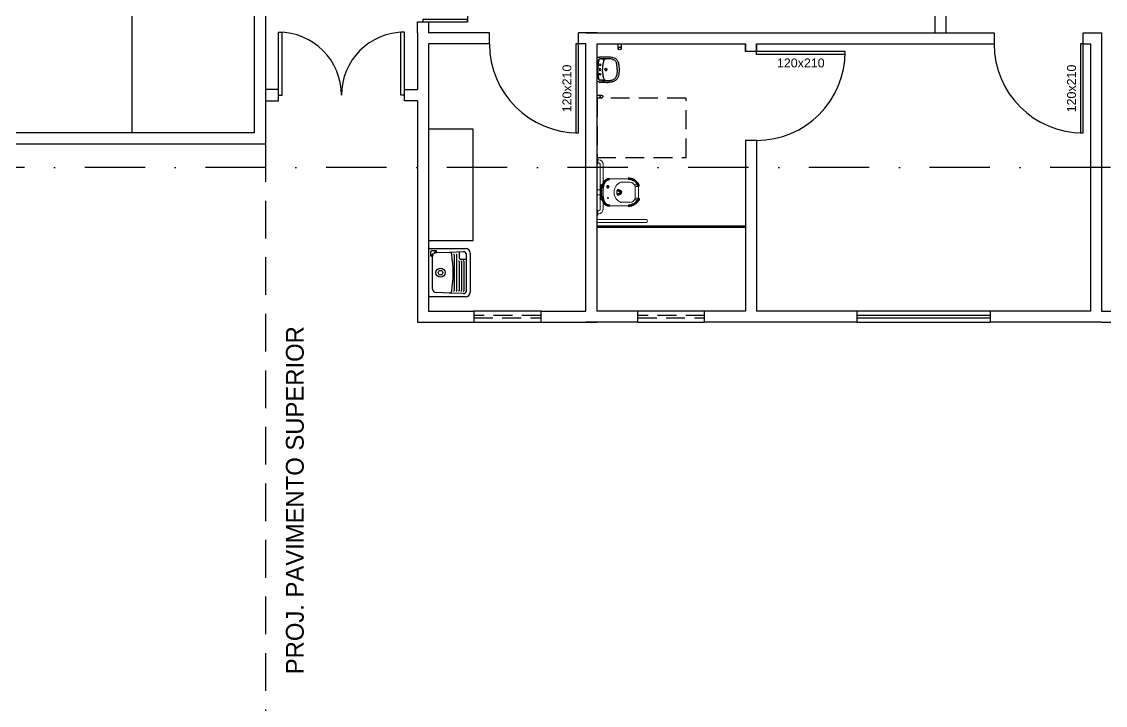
# Model space of a CAD drawing. Header units: centimetres. Extents: x 30244 to 591333, y -111940 to 104227.
# Drawn here: x 573641 to 575102, y 73550 to 74471 of the extents above; entities that cross this region are included whole.
import ezdxf
from ezdxf.enums import TextEntityAlignment as Align

# ---------------------------------------------------------------- set-up
doc = ezdxf.new("R2010")
doc.units = ezdxf.units.CM
doc.header["$LTSCALE"] = 4
for name, pattern in [('DASHDOT', [25.4, 12.7, -6.35, 0, -6.35]), ('DASHED2', [9.525, 6.35, -3.175]), ('HIDDENX2', [19.05, 12.7, -6.35])]:
    doc.linetypes.add(name, pattern=pattern)
for name, color, linetype in [('0.1', 1, 'Continuous'), ('0.2', 2, 'Continuous'), ('0.6', 6, 'Continuous'), ('001-MOBILIA', 253, 'Continuous'), ('02-CONT', 2, 'Continuous'), ('08', 8, 'Continuous'), ('B-CORTE', 4, 'DASHDOT'), ('C-TEXTO-02', 2, 'Continuous'), ('PDF1_PH - Metal', 253, 'Continuous'), ('PROJEÇÕES', 1, 'DASHED2')]:
    doc.layers.add(name, color=color, linetype=linetype)
doc.layers.add('PDF1_PH - Alv Construir', color=6, linetype='Continuous', lineweight=40)
doc.styles.add('2mm 1-50', font='arial.ttf', dxfattribs={"height": 0.1})
doc.styles.add('Símbolos', font='ERASLGHT.TTF')

# ---------------------------------------------------------------- blocks, each defined once
blk = doc.blocks.new('1_00e')
blk.add_lwpolyline([(-28.4, -52.3), (-25.4, -52.3), (-25.4, 47.7), (-28.4, 47.7)], close=True)
at = {"color": 1}
blk.add_arc((-28.4, -52.3), 100, 0, 90, dxfattribs=at)
blk = doc.blocks.new('1_00')
for p, q in [((-129.17, 59.05), (-129.17, 109.05)), ((-129.17, 109.05), (-126.17, 109.05)), ((-126.17, 59.05), (-126.17, 109.05)), ((-29.17, 109.05), (-32.17, 109.05)), ((-32.17, 59.05), (-32.17, 109.05)), ((-29.17, 59.05), (-29.17, 109.05)), ((-129.17, 59.05), (-126.17, 59.05)), ((-29.17, 59.05), (-32.17, 59.05))]:
    blk.add_line(p, q)
at = {"color": 1}
for centre, start, end in [((-129.17, 59.05), 0, 90), ((-29.17, 59.05), 90, 180)]:
    blk.add_arc(centre, 50, start, end, dxfattribs=at)
blk = doc.blocks.new('Barra 3')
at = {"layer": 'PDF1_PH - Metal', "lineweight": 9}
for points in [[(19245.1, 25719.8), (19252, 25719.8), (19252, 25719), (19245.1, 25719)], [(19315, 25719.8), (19321.9, 25719.8), (19321.9, 25719), (19315, 25719)]]:
    blk.add_lwpolyline(points, close=True, dxfattribs=at)
for points in [[(19246.4, 25717.7), (19246.4, 25719)], [(19250.7, 25717.7), (19250.7, 25719)], [(19316.3, 25717.7), (19316.3, 25719)], [(19320.6, 25717.7), (19320.6, 25719)], [(19252.9, 25715.5), (19314.6, 25715.5)], [(19252.9, 25711.7), (19314.6, 25711.7)]]:
    blk.add_lwpolyline(points, dxfattribs=at)
for centre, radius, start, end in [((19253.4, 25718.8), 7.08, 188.6936, 267.1299), ((19253, 25717.8), 2.3, 183.7735, 266.2236), ((19314.4, 25717.9), 6.22, 270.0361, 357.9477), ((19314, 25717.8), 2.29, 284.5016, 358.1815)]:
    blk.add_arc(centre, radius, start, end, dxfattribs=at)
blk = doc.blocks.new('bacia sanit')
at = {"layer": 'PDF1_PH - Metal', "lineweight": 9}
for points in [[(16873.7, 24771.4), (16899, 24771.4)], [(16861.7, 24756.4), (16856.6, 24756.4)], [(16861.7, 24745.8), (16861.7, 24746.1), (16861.7, 24759.9), (16861.7, 24760.7)], [(16862.6, 24758.1), (16862.6, 24757.7), (16862.6, 24757.3), (16862.6, 24748.7), (16862.6, 24748.3), (16862.6, 24747.9)], [(16863, 24747.4), (16863, 24747.4), (16863.4, 24747.4), (16863.9, 24747.4), (16864.3, 24747.4), (16864.3, 24753), (16864.3, 24758.6), (16863.9, 24758.6), (16863.4, 24758.6), (16863, 24758.6)], [(16884.4, 24750.4), (16884, 24750.4), (16883.6, 24750.4), (16883.6, 24750.9), (16883.6, 24751.3), (16883.6, 24751.7), (16883.6, 24752.1), (16883.6, 24752.6), (16883.6, 24753), (16883.6, 24753.4), (16883.6, 24753.9), (16883.6, 24754.3), (16883.6, 24754.7), (16883.6, 24755.1), (16883.6, 24755.6), (16884, 24755.6), (16884, 24755.6)], [(16889.1, 24766.7), (16889.6, 24766.7), (16890, 24766.7), (16890.4, 24766.7), (16890.9, 24766.7), (16899.4, 24766.7), (16899.9, 24766.7), (16900.3, 24766.7), (16900.7, 24766.7), (16901.1, 24766.7), (16901.6, 24766.7)], [(16912.8, 24763.3), (16907.7, 24763.3)], [(16908.4, 24761.1), (16912.7, 24761.1), (16913.1, 24761.1)], [(16908.4, 24761.1), (16908.4, 24760.7), (16908.4, 24760.3), (16908.4, 24759.9), (16908.4, 24759.4), (16908.4, 24759), (16908.4, 24758.6), (16908.4, 24758.1), (16908.4, 24757.7), (16908.4, 24757.3), (16908.4, 24756.9), (16908.4, 24756.4)], [(16908.4, 24756.4), (16908.4, 24756), (16908.4, 24755.6), (16908.4, 24755.1), (16908.4, 24754.7), (16908.4, 24754.3), (16908.4, 24753.9), (16908.4, 24753.4), (16908.4, 24753), (16908.4, 24752.6), (16908.4, 24752.1), (16908.4, 24751.7), (16908.4, 24751.3), (16908.4, 24750.9), (16908.4, 24750)], [(16913.1, 24761.1), (16913.1, 24760.7), (16913.1, 24760.3), (16913.1, 24759.9), (16913.1, 24759.4), (16913.1, 24759), (16913.1, 24758.6), (16913.1, 24758.1), (16913.1, 24757.7), (16913.1, 24757.3), (16913.1, 24756.9), (16913.1, 24756.4), (16913.1, 24756), (16913.1, 24755.6), (16913.1, 24755.1), (16913.1, 24754.7), (16913.1, 24754.3), (16913.1, 24753.9), (16913.1, 24753.4), (16913.1, 24753), (16913.1, 24752.6), (16913.1, 24752.1), (16913.1, 24751.7), (16913.1, 24751.3), (16913.1, 24750.9), (16913.1, 24750.4), (16913.1, 24750), (16913.1, 24749.6), (16913.1, 24749.1), (16913.1, 24748.7), (16913.1, 24748.3), (16913.1, 24747.9), (16913.1, 24747.4), (16913.1, 24747), (16913.1, 24746.6), (16913.1, 24746.1), (16913.1, 24745.7), (16913.1, 24745.3), (16913.1, 24744.9)], [(16861.7, 24749.6), (16856.6, 24749.6)], [(16912.8, 24742.7), (16907.6, 24742.7)], [(16908.4, 24750), (16908.4, 24749.6), (16908.4, 24749.1), (16908.4, 24748.7), (16908.4, 24748.3), (16908.4, 24747.9), (16908.4, 24747.4), (16908.4, 24747), (16908.4, 24746.6), (16908.4, 24746.1), (16908.4, 24745.7), (16908.4, 24745.3), (16908.4, 24744.9)], [(16908.4, 24744.9), (16912.7, 24744.9), (16913.1, 24744.9)], [(16908.4, 24744.9), (16912.7, 24744.9), (16913.1, 24744.9)], [(16899, 24734.6), (16873.7, 24734.6)], [(16901.6, 24739.3), (16901.1, 24739.3), (16900.7, 24739.3), (16900.3, 24739.3), (16899.4, 24739.3), (16890.9, 24739.3), (16890.4, 24739.3), (16890, 24739.3), (16889.6, 24739.3), (16889.1, 24739.3)]]:
    blk.add_lwpolyline(points, dxfattribs=at)
at = {"layer": 'PDF1_PH - Metal', "lineweight": 211}
for points in [[(16913.1, 24761.1, 0.086524), (16912.6, 24763.9, 0.264906), (16899, 24771.4)], [(16913.1, 24744.9, -0.086524), (16912.6, 24742.1, -0.264906), (16899, 24734.6)]]:
    blk.add_lwpolyline(points, format="xyb", dxfattribs=at)
blk.add_lwpolyline([(16889.1, 24753), (16889.1, 24753), (16889.1, 24753)], dxfattribs=at)
at = {"layer": 'PDF1_PH - Metal', "lineweight": 9}
blk.add_circle((16871.4, 24760.9), 0.643, dxfattribs=at)
at = {"layer": 'PDF1_PH - Metal', "lineweight": 211}
blk.add_circle((16871.4, 24745.5), 0.643, dxfattribs=at)
for centre, radius, start, end in [((16874, 24762.5), 8.95, 90.3217, 157.8056), ((16864.8, 24759.9), 3.2, 88.1661, 164.6032), ((16890.8, 24757.2), 26.5, 161.0139, 177.0973), ((16885.4, 26015.1), 1259.5, 269.9347, 270.0653), ((16886.5, 24753), 2.59, 275.8679, 84.1321), ((16864.8, 24746), 3.06, 177.2926, 274.2593), ((16892.2, 24749.6), 28, 184.427, 198.8013), ((16875.2, 24744.9), 10.5, 204.627, 261.8049), ((16885.4, 23700.8), 1049.6, 89.9217, 90.0783)]:
    blk.add_arc(centre, radius, start, end, dxfattribs=at)
at = {"layer": 'PDF1_PH - Metal', "lineweight": 9}
for centre, radius, start, end in [((16863, 24758.1), 0.429, 90, 180), ((16894.4, 24753), 14.7, 110.9822, 249.0178), ((16901.6, 24759.8), 6.91, 11.172, 90.6439), ((16863, 24747.9), 0.429, 180, 270), ((16901.6, 24746.2), 6.91, 269.3561, 348.828)]:
    blk.add_arc(centre, radius, start, end, dxfattribs=at)
blk = doc.blocks.new('L.51_P')
at = {"layer": '08'}
for p, q in [((-250, 0), (-249, 0)), ((-249, 0), (249, 0)), ((250, 0), (249, 0)), ((-262, -36), (-262, -36)), ((-259, -9), (-259, -9)), ((-226, -95), (-224, -63)), ((-226, -95), (-225, -95)), ((-225, -95), (-224, -63)), ((-189, -140), (-140, -129)), ((-161, -28), (-161, -28)), ((0, -12), (0, -12)), ((189, -140), (140, -129)), ((161, -28), (161, -28)), ((226, -95), (224, -63)), ((225, -95), (224, -63)), ((226, -95), (225, -95)), ((259, -9), (259, -9)), ((262, -36), (262, -36)), ((-269, -260), (-269, -260)), ((-216, -329), (-216, -329)), ((216, -329), (216, -329)), ((269, -260), (269, -260))]:
    blk.add_line(p, q, dxfattribs=at)
at = {"layer": '08', "ltscale": 27.502596}
for centre in [(-100, -59), (100, -59)]:
    blk.add_circle(centre, 19, dxfattribs=at)
at = {"layer": '08'}
for centre, radius, start, end in [((10, -800), 688, 94.616, 102.655), ((0, -61), 19, 90, 270), ((0, -61), 19, 270, 90), ((-10, -800), 688, 77.345, 85.384)]:
    blk.add_arc(centre, radius, start, end, dxfattribs=at)
for centre, major_axis, ratio, start_param, end_param in [((-178, -187), (-49.3, 11.1), 0.999971, 0.133525, 0.210872), ((-238, -179), (-7.5, 6.62), 0.993745, 3.733046, 3.862859), ((-237, -179), (8.41, 5.42), 0.98852, 5.563301, 5.699979), ((0, -187), (-22.7, 2), 0.992499, 0.072609, 0.200275), ((0, -187), (-22.5, 0.5), 0.991671, 5.253548, 5.29957), ((0, -187), (-22.5, 0.9), 0.992169, 5.255337, 5.27196), ((0, -187), (22.5, 0.5), 0.991671, 0.983616, 1.029637), ((0, -187), (22.5, 0.9), 0.992169, 1.011226, 1.027848), ((0, -187), (22.7, 2), 0.992499, 6.08291, 6.210576), ((178, -187), (49.3, 11.1), 0.999971, 6.072313, 6.14966)]:
    blk.add_ellipse(centre, major_axis=major_axis, ratio=ratio, start_param=start_param, end_param=end_param, dxfattribs=at)
for points, degree, knots in [([(-259, -9), (-259, -8), (-259, -7), (-258, -5), (-258, -4), (-256, -3), (-255, -2), (-254, -1), (-253, 0), (-251, 0), (-250, 0), (-250, 0)], 3, [0, 0, 0, 0, 0.279228, 0.279228, 0.609743, 0.609743, 0.933753, 0.933753, 1.252428, 1.252428, 1.448625, 1.448625, 1.448625, 1.448625]), ([(250, 0), (251, 0), (252, 0), (254, -1), (255, -1), (256, -3), (257, -3), (258, -5), (259, -6), (259, -8), (259, -8), (259, -9)], 3, [0, 0, 0, 0, 0.317814, 0.317814, 0.630623, 0.630623, 0.946539, 0.946539, 1.267049, 1.267049, 1.448529, 1.448529, 1.448529, 1.448529]), ([(-262, -36), (-262, -36), (-262, -37), (-262, -37), (-263, -40), (-263, -43), (-263, -45), (-263, -47), (-263, -48), (-263, -50), (-264, -53), (-264, -56), (-264, -59), (-265, -70), (-265, -80), (-266, -91), (-266, -102), (-267, -112), (-267, -123), (-267, -125), (-267, -128), (-268, -131), (-268, -133), (-268, -136), (-268, -138), (-268, -152), (-269, -166), (-269, -179), (-269, -183), (-269, -188), (-269, -192), (-270, -196), (-270, -200), (-270, -204), (-270, -221), (-270, -239), (-269, -257), (-269, -258), (-269, -259), (-269, -260)], 3, [171.986581, 171.986581, 171.986581, 171.986581, 172.747492, 172.747492, 172.747492, 184.841953, 184.841953, 184.841953, 191.474069, 191.474069, 191.474069, 204.41633, 204.41633, 204.41633, 249.640497, 249.640497, 249.640497, 294.864664, 294.864664, 294.864664, 305.912278, 305.912278, 305.912278, 316.959891, 316.959891, 316.959891, 374.321134, 374.321134, 374.321134, 391.68978, 391.68978, 391.68978, 408.14059, 408.14059, 408.14059, 482.929639, 482.929639, 482.929639, 486.839965, 486.839965, 486.839965, 486.839965]), ([(-269, -260), (-270, -239), (-270, -219), (-269, -173), (-268, -148), (-267, -104), (-266, -85), (-264, -60), (-264, -54), (-263, -46), (-263, -45), (-263, -42), (-263, -40), (-263, -38), (-262, -38), (-262, -37), (-262, -37), (-262, -36), (-262, -36), (-262, -36), (-262, -36), (-262, -36)], 3, [0, 0, 0, 0, 6.207574, 6.207574, 13.657131, 13.657131, 19.458927, 19.458927, 21.24929, 21.24929, 21.72619, 21.72619, 22.164181, 22.164181, 22.393053, 22.393053, 22.550017, 22.550017, 22.706555, 22.706555, 22.800287, 22.800287, 22.800287, 22.800287]), ([(-228, -173), (-228, -172), (-228, -172), (-228, -172), (-228, -171), (-228, -170), (-228, -169), (-228, -167), (-228, -164), (-228, -163), (-228, -160), (-228, -158), (-228, -157), (-228, -154), (-228, -151), (-228, -150), (-228, -148), (-228, -146), (-228, -146), (-228, -143), (-228, -141), (-228, -139), (-228, -135), (-228, -131), (-228, -129), (-227, -125), (-227, -121), (-227, -119), (-227, -113), (-226, -108), (-226, -105), (-226, -101), (-226, -97), (-226, -97), (-226, -96), (-226, -96), (-226, -95), (-226, -95), (-226, -95)], 5, [546.249188, 546.249188, 546.249188, 546.249188, 546.249188, 546.249188, 546.773913, 546.773913, 546.773913, 554.287654, 554.287654, 554.287654, 563.875311, 563.875311, 563.875311, 572.16967, 572.16967, 572.16967, 583.42676, 583.42676, 583.42676, 585.726164, 585.726164, 585.726164, 600.370766, 600.370766, 600.370766, 613.069318, 613.069318, 613.069318, 629.14404, 629.14404, 629.14404, 652.058764, 652.058764, 652.058764, 654.921465, 654.921465, 654.921465, 656.548424, 656.548424, 656.548424, 656.548424, 656.548424, 656.548424]), ([(-225, -95), (-226, -99), (-226, -103), (-226, -107), (-226, -111), (-227, -115), (-227, -119), (-227, -123), (-228, -127), (-228, -131), (-228, -134), (-228, -136), (-228, -139), (-228, -141), (-228, -142), (-228, -144)], 3, [161.339345, 161.339345, 161.339345, 161.339345, 177.77484, 177.77484, 177.77484, 195.119077, 195.119077, 195.119077, 212.353229, 212.353229, 212.353229, 223.772837, 223.772837, 223.772837, 230.426393, 230.426393, 230.426393, 230.426393]), ([(-228, -144), (-228, -145), (-228, -145), (-228, -146), (-228, -146), (-228, -146), (-228, -146), (-228, -148), (-228, -150), (-228, -152), (-228, -153), (-228, -154), (-228, -155), (-228, -157), (-228, -158), (-228, -160), (-228, -160), (-228, -160), (-228, -160)], 3, [0, 0, 0, 0, 2.396491, 2.396491, 2.396491, 3.195399, 3.195399, 3.195399, 10.963495, 10.963495, 10.963495, 15.609873, 15.609873, 15.609873, 22.232893, 22.232893, 22.232893, 22.470867, 22.470867, 22.470867, 22.470867]), ([(-228, -173), (-228, -172), (-228, -172), (-228, -172), (-228, -170), (-228, -167), (-228, -165), (-228, -162), (-228, -160)], 5, [-26.00391, -26.00391, -26.00391, -26.00391, -26.00391, -26.00391, -25.733695, -25.733695, -25.733695, -13.019576, -13.019576, -13.019576, -13.019576, -13.019576, -13.019576]), ([(-228, -181), (-228, -181), (-228, -180), (-228, -180), (-228, -178), (-228, -177), (-228, -176), (-228, -175), (-228, -175), (-228, -174), (-228, -174), (-228, -173), (-228, -173), (-228, -173), (-228, -173), (-228, -173), (-228, -173), (-228, -173)], 5, [532.079054, 532.079054, 532.079054, 532.079054, 532.079054, 532.079054, 536.567488, 536.567488, 536.567488, 541.060364, 541.060364, 541.060364, 543.310398, 543.310398, 543.310398, 544.435445, 544.435445, 544.435445, 544.830456, 544.830456, 544.830456, 544.830456, 544.830456, 544.830456]), ([(-227, -179), (-227, -179), (-227, -179), (-227, -179), (-227, -179), (-227, -179), (-228, -179), (-228, -179), (-228, -179), (-228, -179), (-228, -179), (-228, -179), (-228, -179), (-228, -179), (-228, -179), (-228, -179), (-228, -179), (-228, -179), (-228, -179), (-228, -179), (-228, -179), (-228, -179), (-228, -179), (-228, -179), (-228, -179), (-228, -179), (-228, -179), (-228, -179), (-228, -179), (-228, -179), (-228, -179), (-228, -179), (-228, -179), (-228, -179), (-228, -179), (-228, -179), (-228, -179), (-228, -179), (-228, -179), (-228, -179), (-228, -179), (-228, -179), (-228, -179), (-228, -179), (-228, -179), (-228, -179)], 3, [86.606266, 86.606266, 86.606266, 86.606266, 87.728641, 87.728641, 87.728641, 90.455187, 90.455187, 90.455187, 92.379628, 92.379628, 92.379628, 93.341849, 93.341849, 93.341849, 93.82296, 93.82296, 93.82296, 94.063516, 94.063516, 94.063516, 94.304072, 94.304072, 94.304072, 94.448856, 94.448856, 94.448856, 94.726754, 94.726754, 94.726754, 94.86595, 94.86595, 94.86595, 95.005146, 95.005146, 95.005146, 95.521507, 95.521507, 95.521507, 95.779688, 95.779688, 95.779688, 95.976047, 95.976047, 95.976047, 96.037867, 96.037867, 96.037867, 96.037867]), ([(-228, -179), (-228, -179), (-228, -179), (-228, -180), (-228, -180), (-228, -180), (-228, -180), (-228, -180), (-228, -180), (-228, -181), (-228, -181), (-228, -181), (-228, -181), (-228, -181), (-228, -181), (-228, -181)], 3, [95.867328, 95.867328, 95.867328, 95.867328, 97.58866, 97.58866, 97.58866, 102.978619, 102.978619, 102.978619, 105.844941, 105.844941, 105.844941, 108.501415, 108.501415, 108.501415, 109.427734, 109.427734, 109.427734, 109.427734]), ([(-228, -182), (-228, -182), (-228, -182), (-228, -182), (-228, -182), (-228, -182), (-228, -181)], 3, [11.170476, 11.170476, 11.170476, 11.170476, 15.411887, 15.411887, 15.411887, 21.204547, 21.204547, 21.204547, 21.204547]), ([(-227, -181), (-228, -181), (-228, -181), (-228, -181), (-228, -181), (-228, -181), (-228, -181), (-228, -181), (-228, -181), (-228, -181), (-228, -181), (-228, -181), (-228, -181), (-228, -181), (-228, -181), (-228, -181), (-228, -181), (-228, -181), (-228, -181), (-228, -181), (-228, -181), (-228, -181), (-228, -181), (-228, -181), (-228, -181), (-228, -181), (-228, -181), (-228, -181)], 3, [86.606266, 86.606266, 86.606266, 86.606266, 91.112306, 91.112306, 91.112306, 94.304072, 94.304072, 94.304072, 94.448856, 94.448856, 94.448856, 94.726754, 94.726754, 94.726754, 95.005146, 95.005146, 95.005146, 95.521507, 95.521507, 95.521507, 95.779688, 95.779688, 95.779688, 95.976047, 95.976047, 95.976047, 96.03782, 96.03782, 96.03782, 96.03782]), ([(-228, -181), (-228, -181), (-228, -181), (-228, -181), (-228, -181), (-228, -181), (-228, -181), (-228, -181), (-228, -181), (-228, -181), (-228, -181), (-228, -181), (-228, -181), (-228, -181), (-228, -181), (-228, -181), (-228, -181), (-228, -181), (-228, -181), (-228, -181), (-228, -182), (-228, -182), (-228, -182), (-228, -182), (-228, -182)], 3, [0.000033, 0.000033, 0.000033, 0.000033, 1.898401, 1.898401, 1.898401, 2.370761, 2.370761, 2.370761, 3.823236, 3.823236, 3.823236, 5.758149, 5.758149, 5.758149, 9.592202, 9.592202, 9.592202, 9.856292, 9.856292, 9.856292, 15.276244, 15.276244, 15.276244, 18.99372, 18.99372, 18.99372, 18.99372]), ([(-189, -140), (-196, -141), (-203, -144), (-208, -149), (-211, -151), (-213, -153), (-216, -156), (-216, -156), (-216, -156), (-216, -156), (-221, -163), (-225, -170), (-227, -178), (-227, -179), (-227, -179), (-227, -180)], 3, [18.593861, 18.593861, 18.593861, 18.593861, 48.620819, 48.620819, 48.620819, 61.987959, 61.987959, 61.987959, 63.593601, 63.593601, 63.593601, 96.318173, 96.318173, 96.318173, 99.127558, 99.127558, 99.127558, 99.127558]), ([(-227, -179), (-227, -180), (-227, -180), (-227, -180), (-227, -180), (-227, -180), (-227, -180), (-227, -180), (-227, -180), (-227, -180), (-227, -180), (-227, -180), (-227, -180), (-227, -180), (-227, -180), (-227, -180), (-227, -180), (-227, -180), (-227, -180), (-227, -180), (-227, -180), (-227, -180), (-227, -180), (-227, -180), (-227, -180)], 3, [0, 0, 0, 0, 0.1444645, 0.1444645, 0.1444645, 0.1538416, 0.1538416, 0.1538416, 0.2328101, 0.2328101, 0.2328101, 0.2720552, 0.2720552, 0.2720552, 0.294529, 0.294529, 0.294529, 0.3195248, 0.3195248, 0.3195248, 0.3450333, 0.3450333, 0.3450333, 0.3642456, 0.3642456, 0.3642456, 0.3642456]), ([(-227, -181), (-227, -181), (-227, -181), (-227, -181), (-227, -181), (-227, -181), (-227, -181), (-227, -181), (-227, -180), (-227, -180), (-227, -180), (-227, -180), (-227, -180), (-227, -180), (-227, -180), (-227, -180), (-227, -180), (-227, -180), (-227, -180)], 3, [0, 0, 0, 0, 3.948132, 3.948132, 3.948132, 6.907098, 6.907098, 6.907098, 9.485674, 9.485674, 9.485674, 10.686492, 10.686492, 10.686492, 11.887309, 11.887309, 11.887309, 12.708565, 12.708565, 12.708565, 12.708565]), ([(-224, -63), (-224, -58), (-222, -53), (-219, -48), (-217, -45), (-214, -42), (-210, -40), (-208, -38), (-204, -37), (-201, -36)], 3, [10.913289, 10.913289, 10.913289, 10.913289, 33.960328, 33.960328, 33.960328, 50.289489, 50.289489, 50.289489, 65.056953, 65.056953, 65.056953, 65.056953]), ([(-201, -36), (-205, -37), (-210, -39), (-214, -42), (-219, -47), (-222, -55), (-223, -57), (-224, -60), (-224, -63)], 5, [7.912422, 7.912422, 7.912422, 7.912422, 7.912422, 7.912422, 31.991346, 31.991346, 31.991346, 47.45316, 47.45316, 47.45316, 47.45316, 47.45316, 47.45316]), ([(0, -12), (-60, -12), (-120, -19), (-180, -31), (-187, -33), (-194, -34), (-201, -36)], 3, [460.253252, 460.253252, 460.253252, 460.253252, 715.762091, 715.762091, 715.762091, 745.806363, 745.806363, 745.806363, 745.806363]), ([(-201, -36), (-177, -30), (-152, -25), (-128, -21), (-94, -17), (-61, -14), (-52, -14), (-43, -13), (-34, -13)], 5, [234.918202, 234.918202, 234.918202, 234.918202, 234.918202, 234.918202, 410.549748, 410.549748, 410.549748, 473.914825, 473.914825, 473.914825, 473.914825, 473.914825, 473.914825]), ([(-45, -114), (-41, -114), (-37, -114), (-32, -113), (-28, -113), (-24, -113), (-20, -113), (-13, -112), (-7, -112), (0, -112)], 3, [388.454766, 388.454766, 388.454766, 388.454766, 406.384907, 406.384907, 406.384907, 424.400948, 424.400948, 424.400948, 452.696543, 452.696543, 452.696543, 452.696543]), ([(-34, -13), (-30, -13), (-26, -13), (-22, -13), (-15, -12), (-8, -12), (-2, -12), (-1, -12), (-1, -12), (0, -12)], 3, [59.347784, 59.347784, 59.347784, 59.347784, 76.617445, 76.617445, 76.617445, 106.129652, 106.129652, 106.129652, 108.418766, 108.418766, 108.418766, 108.418766]), ([(-12, -168), (-12, -168), (-12, -168), (-12, -168), (-12, -168), (-12, -168), (-12, -168), (-15, -170), (-18, -173), (-20, -175), (-21, -179), (-22, -183), (-22, -184), (-22, -185), (-22, -186), (-22, -186), (-22, -186), (-22, -186), (-22, -186), (-22, -186), (-22, -187)], 5, [23.677366, 23.677366, 23.677366, 23.677366, 23.677366, 23.677366, 23.697783, 23.697783, 23.697783, 25.117395, 25.117395, 25.117395, 50.594375, 50.594375, 50.594375, 58.007217, 58.007217, 58.007217, 58.536706, 58.536706, 58.536706, 59.055614, 59.055614, 59.055614, 59.055614, 59.055614, 59.055614]), ([(-22, -189), (-22, -190), (-22, -190), (-22, -190), (-22, -194), (-20, -199), (-17, -202), (-16, -203), (-15, -203), (-15, -204), (-13, -206), (-10, -207), (-8, -208), (-5, -209), (-3, -209), (0, -209)], 3, [27.245857, 27.245857, 27.245857, 27.245857, 27.597992, 27.597992, 27.597992, 49.768775, 49.768775, 49.768775, 54.290067, 54.290067, 54.290067, 66.913295, 66.913295, 66.913295, 79.527914, 79.527914, 79.527914, 79.527914]), ([(34, -13), (30, -13), (26, -13), (22, -13), (15, -12), (8, -12), (2, -12), (1, -12), (1, -12), (0, -12)], 3, [59.347784, 59.347784, 59.347784, 59.347784, 76.617445, 76.617445, 76.617445, 106.129652, 106.129652, 106.129652, 108.418717, 108.418717, 108.418717, 108.418717]), ([(0, -12), (60, -12), (120, -19), (180, -31), (187, -33), (194, -34), (201, -36)], 3, [460.253227, 460.253227, 460.253227, 460.253227, 715.76204, 715.76204, 715.76204, 745.806363, 745.806363, 745.806363, 745.806363]), ([(45, -114), (41, -114), (37, -114), (32, -113), (28, -113), (24, -113), (20, -113), (13, -112), (7, -112), (0, -112)], 3, [388.454766, 388.454766, 388.454766, 388.454766, 406.384907, 406.384907, 406.384907, 424.400948, 424.400948, 424.400948, 452.696543, 452.696543, 452.696543, 452.696543]), ([(22, -189), (22, -190), (22, -190), (22, -190), (22, -194), (20, -199), (17, -202), (16, -203), (15, -203), (15, -204), (13, -206), (10, -207), (8, -208), (5, -209), (3, -209), (0, -209)], 3, [27.245857, 27.245857, 27.245857, 27.245857, 27.597992, 27.597992, 27.597992, 49.768775, 49.768775, 49.768775, 54.290067, 54.290067, 54.290067, 66.913295, 66.913295, 66.913295, 79.528565, 79.528565, 79.528565, 79.528565]), ([(12, -168), (12, -168), (12, -168), (12, -168), (12, -168), (12, -168), (12, -168), (15, -170), (18, -173), (20, -175), (21, -179), (22, -183), (22, -184), (22, -185), (22, -186), (22, -186), (22, -186), (22, -186), (22, -186), (22, -186), (22, -187)], 5, [23.677366, 23.677366, 23.677366, 23.677366, 23.677366, 23.677366, 23.697783, 23.697783, 23.697783, 25.117395, 25.117395, 25.117395, 50.594375, 50.594375, 50.594375, 58.007217, 58.007217, 58.007217, 58.536706, 58.536706, 58.536706, 59.055614, 59.055614, 59.055614, 59.055614, 59.055614, 59.055614]), ([(201, -36), (177, -30), (152, -25), (128, -21), (94, -17), (61, -14), (52, -14), (43, -13), (34, -13)], 5, [234.918202, 234.918202, 234.918202, 234.918202, 234.918202, 234.918202, 410.549748, 410.549748, 410.549748, 473.914825, 473.914825, 473.914825, 473.914825, 473.914825, 473.914825]), ([(189, -140), (196, -141), (203, -144), (208, -149), (211, -151), (213, -153), (216, -156), (216, -156), (216, -156), (216, -156), (221, -163), (225, -170), (227, -178), (227, -179), (227, -179), (227, -180)], 3, [18.593861, 18.593861, 18.593861, 18.593861, 48.620819, 48.620819, 48.620819, 61.987959, 61.987959, 61.987959, 63.593601, 63.593601, 63.593601, 96.318173, 96.318173, 96.318173, 99.127558, 99.127558, 99.127558, 99.127558]), ([(224, -63), (224, -58), (222, -53), (219, -48), (217, -45), (214, -42), (210, -40), (208, -38), (204, -37), (201, -36)], 3, [10.913289, 10.913289, 10.913289, 10.913289, 33.960328, 33.960328, 33.960328, 50.289489, 50.289489, 50.289489, 65.056953, 65.056953, 65.056953, 65.056953]), ([(201, -36), (206, -37), (211, -40), (215, -44), (217, -46), (218, -47), (219, -49), (222, -53), (224, -58), (224, -63)], 3, [7.912424, 7.912424, 7.912424, 7.912424, 25.178369, 25.178369, 25.178369, 31.991348, 31.991348, 31.991348, 47.45316, 47.45316, 47.45316, 47.45316]), ([(225, -95), (226, -99), (226, -103), (226, -107), (226, -111), (227, -115), (227, -119), (227, -123), (228, -127), (228, -131), (228, -134), (228, -136), (228, -139), (228, -141), (228, -142), (228, -144)], 3, [161.339345, 161.339345, 161.339345, 161.339345, 177.77484, 177.77484, 177.77484, 195.119077, 195.119077, 195.119077, 212.353229, 212.353229, 212.353229, 223.772837, 223.772837, 223.772837, 230.426393, 230.426393, 230.426393, 230.426393]), ([(225, -291), (227, -274), (229, -256), (229, -223), (229, -207), (229, -191)], 3, [0.000002, 0.000002, 0.000002, 0.000002, 5.212146, 5.212146, 10.015536, 10.015536, 10.015536, 10.015536]), ([(228, -173), (228, -172), (228, -172), (228, -172), (228, -171), (228, -170), (228, -169), (228, -167), (228, -164), (228, -163), (228, -160), (228, -158), (228, -157), (228, -154), (228, -151), (228, -150), (228, -148), (228, -146), (228, -146), (228, -143), (228, -141), (228, -139), (228, -135), (228, -131), (228, -129), (227, -125), (227, -121), (227, -119), (227, -113), (226, -108), (226, -105), (226, -101), (226, -97), (226, -97), (226, -96), (226, -96), (226, -95), (226, -95), (226, -95)], 5, [546.249188, 546.249188, 546.249188, 546.249188, 546.249188, 546.249188, 546.773913, 546.773913, 546.773913, 554.287654, 554.287654, 554.287654, 563.875311, 563.875311, 563.875311, 572.16967, 572.16967, 572.16967, 583.42676, 583.42676, 583.42676, 585.726164, 585.726164, 585.726164, 600.370766, 600.370766, 600.370766, 613.069318, 613.069318, 613.069318, 629.14404, 629.14404, 629.14404, 652.058764, 652.058764, 652.058764, 654.921465, 654.921465, 654.921465, 656.548424, 656.548424, 656.548424, 656.548424, 656.548424, 656.548424]), ([(227, -181), (227, -181), (227, -181), (227, -181), (227, -181), (227, -181), (227, -181), (227, -181), (227, -180), (227, -180), (227, -180), (227, -180), (227, -180), (227, -180), (227, -180), (227, -180), (227, -180), (227, -180), (227, -180)], 3, [0, 0, 0, 0, 3.948132, 3.948132, 3.948132, 6.907098, 6.907098, 6.907098, 9.485674, 9.485674, 9.485674, 10.686492, 10.686492, 10.686492, 11.887309, 11.887309, 11.887309, 12.708565, 12.708565, 12.708565, 12.708565]), ([(227, -181), (228, -181), (228, -181), (228, -181), (228, -181), (228, -181), (228, -181), (228, -181), (228, -181), (228, -181), (228, -181), (228, -181), (228, -181), (228, -181), (228, -181), (228, -181), (228, -181), (228, -181), (228, -181), (228, -181), (228, -181), (228, -181), (228, -181), (228, -181), (228, -181), (228, -181), (228, -181), (228, -181)], 3, [86.606266, 86.606266, 86.606266, 86.606266, 91.112306, 91.112306, 91.112306, 94.304072, 94.304072, 94.304072, 94.448856, 94.448856, 94.448856, 94.726754, 94.726754, 94.726754, 95.005146, 95.005146, 95.005146, 95.521507, 95.521507, 95.521507, 95.779688, 95.779688, 95.779688, 95.976047, 95.976047, 95.976047, 96.03782, 96.03782, 96.03782, 96.03782]), ([(228, -144), (228, -145), (228, -145), (228, -146), (228, -146), (228, -146), (228, -146), (228, -148), (228, -150), (228, -152), (228, -153), (228, -154), (228, -155), (228, -157), (228, -158), (228, -160), (228, -160), (228, -160), (228, -160)], 3, [0, 0, 0, 0, 2.396491, 2.396491, 2.396491, 3.195399, 3.195399, 3.195399, 10.963495, 10.963495, 10.963495, 15.609873, 15.609873, 15.609873, 22.232893, 22.232893, 22.232893, 22.470867, 22.470867, 22.470867, 22.470867]), ([(228, -173), (228, -172), (228, -172), (228, -172), (228, -170), (228, -167), (228, -165), (228, -162), (228, -160)], 5, [-26.00391, -26.00391, -26.00391, -26.00391, -26.00391, -26.00391, -25.733695, -25.733695, -25.733695, -13.019576, -13.019576, -13.019576, -13.019576, -13.019576, -13.019576]), ([(228, -181), (228, -181), (228, -180), (228, -180), (228, -178), (228, -177), (228, -176), (228, -175), (228, -175), (228, -174), (228, -174), (228, -173), (228, -173), (228, -173), (228, -173), (228, -173), (228, -173), (228, -173)], 5, [532.079054, 532.079054, 532.079054, 532.079054, 532.079054, 532.079054, 536.567488, 536.567488, 536.567488, 541.060364, 541.060364, 541.060364, 543.310398, 543.310398, 543.310398, 544.435445, 544.435445, 544.435445, 544.830456, 544.830456, 544.830456, 544.830456, 544.830456, 544.830456]), ([(228, -182), (228, -182), (228, -182), (228, -182), (228, -182), (228, -182), (228, -181)], 3, [11.170476, 11.170476, 11.170476, 11.170476, 15.411887, 15.411887, 15.411887, 21.204547, 21.204547, 21.204547, 21.204547]), ([(228, -181), (228, -181), (228, -181), (228, -181), (228, -181), (228, -181), (228, -181), (228, -181), (228, -181), (228, -181), (228, -181), (228, -181), (228, -181), (228, -181), (228, -181), (228, -181), (228, -181), (228, -181), (228, -181), (228, -181), (228, -182), (228, -182), (228, -182), (228, -182), (228, -182)], 3, [0.000033, 0.000033, 0.000033, 0.000033, 1.898401, 1.898401, 1.898401, 2.370761, 2.370761, 2.370761, 3.823236, 3.823236, 3.823236, 5.758149, 5.758149, 5.758149, 9.592202, 9.592202, 9.592202, 9.856292, 9.856292, 9.856292, 15.276244, 15.276244, 15.276244, 18.99372, 18.99372, 18.99372, 18.99372]), ([(262, -36), (262, -36), (262, -37), (262, -37), (263, -40), (263, -43), (263, -45), (263, -47), (263, -48), (263, -50), (264, -53), (264, -56), (264, -59), (265, -70), (265, -80), (266, -91), (266, -102), (267, -112), (267, -123), (267, -125), (267, -128), (268, -131), (268, -133), (268, -136), (268, -138), (268, -152), (269, -166), (269, -179), (269, -183), (269, -188), (269, -192), (270, -196), (270, -200), (270, -204), (270, -221), (270, -239), (269, -257), (269, -258), (269, -259), (269, -260)], 3, [171.986581, 171.986581, 171.986581, 171.986581, 172.747492, 172.747492, 172.747492, 184.841953, 184.841953, 184.841953, 191.474069, 191.474069, 191.474069, 204.41633, 204.41633, 204.41633, 249.640497, 249.640497, 249.640497, 294.864664, 294.864664, 294.864664, 305.912278, 305.912278, 305.912278, 316.959891, 316.959891, 316.959891, 374.321134, 374.321134, 374.321134, 391.68978, 391.68978, 391.68978, 408.14059, 408.14059, 408.14059, 482.929639, 482.929639, 482.929639, 486.839965, 486.839965, 486.839965, 486.839965]), ([(262, -36), (262, -36), (262, -36), (262, -36), (262, -36), (262, -37), (262, -37), (262, -37), (262, -37), (262, -38), (263, -39), (263, -40), (263, -40), (263, -42), (263, -43), (263, -47), (263, -49), (264, -58), (265, -65), (266, -86), (266, -101), (268, -141), (269, -168), (270, -216), (270, -238), (269, -260)], 3, [0.212871, 0.212871, 0.212871, 0.212871, 0.307715, 0.307715, 0.417994, 0.417994, 0.518366, 0.518366, 0.682318, 0.682318, 0.844684, 0.844684, 1.063629, 1.063629, 1.413977, 1.413977, 2.124866, 2.124866, 4.109013, 4.109013, 8.503951, 8.503951, 16.390189, 16.390189, 23.015496, 23.015496, 23.015496, 23.015496]), ([(-62, -461), (-92, -458), (-123, -454), (-171, -438), (-189, -430), (-214, -410), (-222, -401), (-236, -382), (-242, -373), (-251, -352), (-255, -341), (-260, -323), (-261, -316), (-263, -309)], 3, [0, 0, 0, 0, 9.188374, 9.188374, 15.03441, 15.03441, 18.713973, 18.713973, 21.993411, 21.993411, 25.540766, 25.540766, 27.624534, 27.624534, 27.624534, 27.624534]), ([(-216, -329), (-215, -331), (-215, -332), (-214, -334), (-213, -338), (-211, -343), (-209, -347), (-206, -353), (-202, -359), (-198, -365), (-195, -370), (-191, -375), (-186, -379), (-180, -385), (-173, -390), (-165, -395), (-159, -398), (-153, -401), (-146, -404), (-141, -406), (-136, -407), (-130, -409)], 3, [544.291877, 544.291877, 544.291877, 544.291877, 550.872534, 550.872534, 550.872534, 571.780058, 571.780058, 571.780058, 601.038921, 601.038921, 601.038921, 628.392297, 628.392297, 628.392297, 666.157842, 666.157842, 666.157842, 694.913085, 694.913085, 694.913085, 718.447591, 718.447591, 718.447591, 718.447591]), ([(-63, -420), (-71, -420), (-79, -419), (-87, -418), (-95, -416), (-103, -415), (-110, -414), (-117, -412), (-124, -411), (-130, -409)], 3, [54.852513, 54.852513, 54.852513, 54.852513, 88.476523, 88.476523, 88.476523, 122.168155, 122.168155, 122.168155, 151.102791, 151.102791, 151.102791, 151.102791]), ([(-50, -422), (-53, -421), (-55, -421), (-58, -421), (-61, -421), (-63, -420), (-63, -420), (-63, -420), (-63, -420)], 5, [11.184117, 11.184117, 11.184117, 11.184117, 11.184117, 11.184117, 30.072391, 30.072391, 30.072391, 30.457117, 30.457117, 30.457117, 30.457117, 30.457117, 30.457117]), ([(0, -424), (-15, -424), (-31, -423), (-46, -422), (-47, -422), (-49, -422), (-50, -422)], 3, [0, 0, 0, 0, 65.317681, 65.317681, 65.317681, 70.958525, 70.958525, 70.958525, 70.958525]), ([(0, -424), (15, -424), (31, -423), (46, -422), (47, -422), (49, -422), (50, -422)], 3, [0, 0, 0, 0, 65.317681, 65.317681, 65.317681, 70.958525, 70.958525, 70.958525, 70.958525]), ([(50, -422), (53, -421), (55, -421), (58, -421), (61, -421), (63, -420), (63, -420), (63, -420), (63, -420)], 5, [11.184117, 11.184117, 11.184117, 11.184117, 11.184117, 11.184117, 30.072391, 30.072391, 30.072391, 30.457117, 30.457117, 30.457117, 30.457117, 30.457117, 30.457117]), ([(263, -309), (259, -326), (255, -343), (242, -373), (234, -386), (217, -407), (208, -415), (190, -428), (180, -433), (159, -442), (148, -446), (123, -453), (109, -455), (84, -459), (73, -460), (62, -461)], 3, [0, 0, 0, 0, 5.216879, 5.216879, 9.702198, 9.702198, 13.238129, 13.238129, 16.51865, 16.51865, 20.081508, 20.081508, 24.355161, 24.355161, 27.647025, 27.647025, 27.647025, 27.647025]), ([(63, -420), (71, -420), (79, -419), (87, -418), (95, -416), (103, -415), (110, -414), (117, -412), (124, -411), (130, -409)], 3, [54.852513, 54.852513, 54.852513, 54.852513, 88.476523, 88.476523, 88.476523, 122.168155, 122.168155, 122.168155, 151.102791, 151.102791, 151.102791, 151.102791]), ([(216, -329), (215, -331), (215, -332), (214, -334), (213, -338), (211, -343), (209, -347), (206, -353), (202, -359), (198, -365), (195, -370), (191, -375), (186, -379), (180, -385), (173, -390), (165, -395), (159, -398), (153, -401), (146, -404), (141, -406), (136, -407), (130, -409)], 3, [544.291877, 544.291877, 544.291877, 544.291877, 550.872534, 550.872534, 550.872534, 571.780058, 571.780058, 571.780058, 601.038921, 601.038921, 601.038921, 628.392297, 628.392297, 628.392297, 666.157842, 666.157842, 666.157842, 694.913085, 694.913085, 694.913085, 718.447591, 718.447591, 718.447591, 718.447591])]:
    blk.add_open_spline(points, degree=degree, knots=knots, dxfattribs=at)
for points, degree in [([(-262, -36), (-262, -28), (-261, -20), (-260, -11)], 3), ([(-260, -11), (-260, -10), (-259, -10), (-259, -9)], 3), ([(-229, -191), (-229, -224), (-230, -258), (-225, -291)], 3), ([(-229, -186), (-229, -187), (-229, -188), (-229, -189), (-229, -190), (-229, -191)], 5), ([(-224, -63), (-224, -63), (-224, -63), (-224, -63), (-224, -63), (-224, -63)], 5), ([(-201, -36), (-201, -36), (-201, -36), (-201, -36)], 3), ([(0, -164), (-4, -164), (-8, -165), (-11, -167)], 3), ([(0, -164), (4, -164), (8, -165), (11, -167)], 3), ([(201, -36), (201, -36), (201, -36), (201, -36)], 3), ([(224, -63), (224, -63), (224, -63), (224, -63), (224, -63), (224, -63)], 5), ([(229, -186), (229, -187), (229, -188), (229, -189), (229, -190), (229, -191)], 5), ([(259, -9), (259, -10), (260, -10), (260, -11)], 3), ([(260, -11), (261, -20), (262, -28), (262, -36)], 3), ([(-263, -309), (-266, -293), (-268, -276), (-269, -260)], 3), ([(-225, -291), (-223, -304), (-220, -317), (-216, -329)], 3), ([(216, -329), (220, -317), (223, -304), (225, -291)], 3), ([(269, -260), (268, -276), (266, -293), (263, -309)], 3), ([(0, -464), (-21, -464), (-41, -463), (-62, -461)], 3), ([(62, -461), (41, -463), (21, -464), (0, -464)], 3)]:
    blk.add_open_spline(points, degree=degree, dxfattribs=at)
blk = doc.blocks.new('Tanque05')
for p, q in [((243, 89.1), (243, 128.6)), ((244, 129.6), (295, 129.6)), ((247.1, 106.8), (247.6, 120.8)), ((286.3, 125.6), (252.6, 125.6)), ((288, 127.4), (292.3, 127.4)), ((291.8, 106.8), (291.3, 120.8)), ((293.3, 121.3), (293.3, 126.4)), ((296, 128.6), (296, 89.1)), ((246.5, 91.3), (247.1, 106.8)), ((250.3, 95.9), (281.2, 95.9)), ((250.4, 98.5), (288.5, 98.5)), ((250.5, 101.1), (288.4, 101.1)), ((285.4, 95.9), (292.3, 95.9)), ((292.4, 91.3), (291.8, 106.8)), ((291, 84.1), (248, 84.1)), ((249.5, 88.1), (289.4, 88.1)), ((250.1, 90.7), (281.4, 90.7)), ((250.2, 93.3), (281.3, 93.3)), ((284.4, 94.9), (284.4, 88.1))]:
    blk.add_line(p, q)
for radius in [5, 2.5]:
    blk.add_circle((269.5, 116.6), radius)
for centre, radius, start, end in [((244, 128.6), 1, 90, 180), ((252.6, 120.6), 5, 90, 177.7757), ((286.3, 120.6), 5, 53.6197, 90), ((288, 126.9), 0.5, 90, 254.832), ((286.3, 120.6), 6, 53.6197, 74.832), ((289.6, 125.1), 0.5, 233.6197, 53.6197), ((291.3, 123), 0.5, 25.1435, 205.1435), ((286.3, 120.6), 5, 2.2243, 25.1435), ((286.3, 120.6), 6, 5.5996, 25.1435), ((292.3, 126.4), 1, 0, 90), ((292.8, 121.3), 0.5, 185.5996, 0), ((295, 128.6), 1, 0, 90), ((249.6, 106.7), 2.5, 177.7757, 260.8257), ((269.5, 229.9), 127.2, 260.8257, 279.1743), ((250.3, 96.9), 1, 177.7757, 270), ((250.4, 99.5), 1, 177.7757, 270), ((250.5, 102.1), 1, 177.7757, 270), ((281.2, 96.9), 1, 270, 2.2243), ((285.4, 94.9), 1, 90, 180), ((288.4, 102.1), 1, 270, 2.2243), ((288.5, 99.5), 1, 270, 2.2243), ((289.3, 106.7), 2.5, 279.1743, 2.2243), ((248, 89.1), 5, 180, 270), ((249.5, 91.1), 3, 177.7757, 270), ((250.1, 91.7), 1, 177.7757, 270), ((250.2, 94.3), 1, 177.7757, 270), ((281.3, 94.3), 1, 270, 2.2243), ((281.4, 91.7), 1, 270, 2.2243), ((289.4, 91.1), 3, 270, 2.2243), ((291, 89.1), 5, 270, 0)]:
    blk.add_arc(centre, radius, start, end)

msp = doc.modelspace()

# ---------------------------------------------------------------- linework, layer by layer
at = {"layer": '0.1'}
for p, q in [((573789.915, 74485.883), (573789.915, 74320.883)), ((574416.915, 74195.88), (574616.915, 74195.88)), ((574416.915, 74193.88), (574616.915, 74193.88))]:
    msp.add_line(p, q, dxfattribs=at)
at = {"layer": '0.1', "linetype": 'HIDDENX2'}
msp.add_line((573969.915, 74305.883), (573969.915, 73289.88), dxfattribs=at)
at = {"layer": '0.1', "linetype": 'DASHED2'}
for p, q in [((574340.915, 74074.88), (574250.915, 74074.88)), ((574250.915, 74071.88), (574340.915, 74071.88)), ((574561.915, 74074.88), (574471.915, 74074.88)), ((574471.915, 74071.88), (574561.915, 74071.88))]:
    msp.add_line(p, q, dxfattribs=at)
at = {"layer": '0.2'}
for p, q in [((574946.915, 74080.88), (574766.915, 74080.88)), ((574946.915, 74074.88), (574766.915, 74074.88)), ((574766.915, 74071.88), (574946.915, 74071.88)), ((574766.915, 74065.88), (574946.915, 74065.88))]:
    msp.add_line(p, q, dxfattribs=at)
msp.add_lwpolyline([(574189.915, 74176.071), (574249.915, 74176.071), (574249.915, 74326.071), (574189.915, 74326.071)], close=True, dxfattribs=at)
at = {"layer": '0.6'}
for p, q in [((574871.915, 74605.88), (574871.915, 74455.88)), ((574886.915, 74605.88), (574886.915, 74455.88)), ((574174.915, 74455.88), (574174.915, 74470.88)), ((574174.915, 74470.88), (574189.915, 74470.88)), ((574189.915, 74470.88), (574189.915, 74455.88)), ((574271.915, 74440.88), (574271.915, 74455.88)), ((574391.915, 74440.88), (574391.915, 74455.88)), ((575071.915, 74440.88), (575071.915, 74455.88)), ((574631.915, 74430.88), (574616.915, 74430.88)), ((573987.415, 74379.348), (573969.915, 74379.348)), ((573987.415, 74364.348), (573987.415, 74379.348)), ((574157.415, 74364.348), (574157.415, 74379.348)), ((574157.415, 74379.348), (574174.915, 74379.348)), ((573969.915, 74364.348), (573987.415, 74364.348)), ((574174.915, 74364.348), (574157.415, 74364.348)), ((574631.915, 74310.88), (574616.915, 74310.88)), ((574250.915, 74080.88), (574250.915, 74065.88)), ((574340.915, 74080.88), (574250.915, 74080.88)), ((574340.915, 74080.88), (574340.915, 74065.88)), ((574471.915, 74065.88), (574471.915, 74080.88)), ((574561.915, 74080.88), (574471.915, 74080.88)), ((574561.915, 74065.88), (574561.915, 74080.88)), ((574766.915, 74080.88), (574766.915, 74065.88)), ((574946.915, 74080.88), (574946.915, 74065.88)), ((574250.915, 74065.88), (574340.915, 74065.88)), ((574471.915, 74065.88), (574561.915, 74065.88))]:
    msp.add_line(p, q, dxfattribs=at)
for points in [[(572724.915, 74305.883), (572709.915, 74305.883), (572709.915, 74995.88), (573969.915, 74995.88), (573969.915, 74305.883), (572889.915, 74305.883)], [(572724.915, 74320.883), (572724.915, 74980.88), (573954.915, 74980.88), (573954.915, 74320.883), (572889.915, 74320.883)], [(574174.915, 74455.88), (574174.915, 74379.348)], [(574271.915, 74455.88), (574189.915, 74455.88)], [(574416.915, 74455.88), (574391.915, 74455.88)], [(574401.915, 74455.88), (574951.915, 74455.88), (574951.915, 74440.88)], [(575071.915, 74455.88), (575096.915, 74455.88), (575096.915, 74080.88)], [(574271.915, 74440.88), (574189.915, 74440.88), (574189.915, 74080.88), (574250.915, 74080.88)], [(574401.915, 74440.88), (574391.915, 74440.88)], [(574401.915, 74080.88), (574401.915, 74440.88)], [(574471.915, 74080.88), (574416.915, 74080.88), (574416.915, 74440.88), (574616.915, 74440.88), (574616.915, 74430.88)], [(574616.915, 74430.88), (574616.915, 74440.88)], [(574631.915, 74440.88), (574631.915, 74430.88)], [(574631.915, 74430.88), (574631.915, 74440.88), (574951.915, 74440.88)], [(575071.915, 74440.88), (575081.915, 74440.88), (575081.915, 74080.88), (574946.915, 74080.88)], [(574174.915, 74364.348), (574174.915, 74065.88), (574250.915, 74065.88)], [(574616.915, 74310.88), (574616.915, 74080.88), (574561.915, 74080.88)], [(574631.915, 74310.88), (574631.915, 74080.88)], [(574340.915, 74080.88), (574401.915, 74080.88)], [(574766.915, 74080.88), (574631.915, 74080.88)], [(575096.915, 74080.88), (575209.415, 74080.88)], [(574340.915, 74065.88), (574416.915, 74065.88)], [(574471.915, 74065.88), (574401.915, 74065.88)], [(574631.915, 74065.88), (574561.915, 74065.88)], [(574766.915, 74065.88), (574616.915, 74065.88)], [(575096.915, 74065.88), (574946.915, 74065.88)], [(575096.915, 74065.88), (575209.415, 74065.88)]]:
    msp.add_lwpolyline(points, dxfattribs=at)
at = {"layer": 'B-CORTE', "ltscale": 1.6}
msp.add_line((578524.893, 74274.563), (565216.548, 74274.563), dxfattribs=at)
at = {"layer": 'PDF1_PH - Metal'}
for points in [[(574445.448, 74434.881), (574445.448, 74440.88), (574449.448, 74440.88), (574449.448, 74434.881)], [(574422.913, 74367.966), (574416.915, 74367.966), (574416.915, 74371.966), (574422.913, 74371.966)]]:
    msp.add_lwpolyline(points, dxfattribs=at)
at = {"layer": 'PDF1_PH - Metal', "lineweight": 9}
for points in [[(574483.829, 74204.224), (574416.915, 74204.224)], [(574483.829, 74200.417), (574416.915, 74200.417)]]:
    msp.add_lwpolyline(points, dxfattribs=at)
at = {"layer": 'PDF1_PH - Metal'}
for centre in [(574447.448, 74434.881), (574422.913, 74369.966)]:
    msp.add_circle(centre, 2, dxfattribs=at)
at = {"layer": 'PDF1_PH - Metal', "lineweight": 9}
msp.add_open_spline([(574483.829, 74200.417), (574485.098, 74200.417), (574485.098, 74204.224), (574483.829, 74204.224)], degree=3, dxfattribs=at)
at = {"layer": 'PROJEÇÕES', "color": 250}
msp.add_lwpolyline([(574416.915, 74287.966), (574536.915, 74287.966), (574536.915, 74367.966), (574416.915, 74367.966)], close=True, dxfattribs=at)

# ---------------------------------------------------------------- block references
at = {"xscale": 0.06400000000000002, "yscale": 0.06400000000000002, "zscale": 0.06400000000000002, "rotation": 90.00000000000001}
msp.add_blockref('L.51_P', (574416.915, 74406.38), dxfattribs=at)
at = {"layer": '001-MOBILIA', "ltscale": 10, "xscale": 1.226415094339667, "yscale": 1.226415094339667, "zscale": 1.226415094339667, "rotation": 90}
msp.add_blockref('Tanque05', (574348.919, 73802.203), dxfattribs=at)
at = {"layer": '02-CONT', "yscale": 1.2, "zscale": 1.2}
for name, p, xscale, rotation in [('1_00', (574111.552, 74625.888), -1.2, 270), ('1_00e', (574357.828, 74378.177), 1.2, 180), ('1_00e', (575037.828, 74378.177), 1.2, 180), ('1_00e', (574694.222, 74396.793), 1.2, 270)]:
    msp.add_blockref(name, p, dxfattribs=dict(at, xscale=xscale, rotation=rotation))
at = {"layer": '02-CONT', "xscale": 1.699999999999993, "yscale": 1.699999999999993, "zscale": 1.699999999999993}
msp.add_blockref('1_00', (574207.009, 74271.458), dxfattribs=at)
at = {"layer": 'PDF1_PH - Alv Construir'}
for name, p, xscale, yscale, zscale, rotation in [('Barra 3', (599803.556, 55214.481, 77800), 0.9870452279999999, 0.9870452279999999, 0.9870452279999999, 89.99999999999999), ('bacia sanit', (557778.719, 98673.317), -0.9870452279999995, 0.9870452279999995, 0.9870452279999995, 180)]:
    msp.add_blockref(name, p, dxfattribs=dict(at, xscale=xscale, yscale=yscale, zscale=zscale, rotation=rotation))

# ---------------------------------------------------------------- texts
at = {"layer": '02-CONT', "style": '2mm 1-50'}
for p in [(574376.315, 74380.88), (575056.315, 74380.88)]:
    msp.add_text('120x210', height=12, rotation=90, dxfattribs=at).set_placement(p, align=Align.MIDDLE_CENTER)
msp.add_text('120x210', height=12, dxfattribs=at).set_placement((574691.464, 74415.279), align=Align.MIDDLE_CENTER)
at = {"layer": 'C-TEXTO-02', "insert": (573997.6, 73591.604), "char_height": 24, "width": 536.35929, "attachment_point": 1, "rotation": 90, "style": 'Símbolos', "bg_fill": 2}
msp.add_mtext('PROJ. PAVIMENTO SUPERIOR', dxfattribs=at)

doc.saveas('drawing.dxf')
